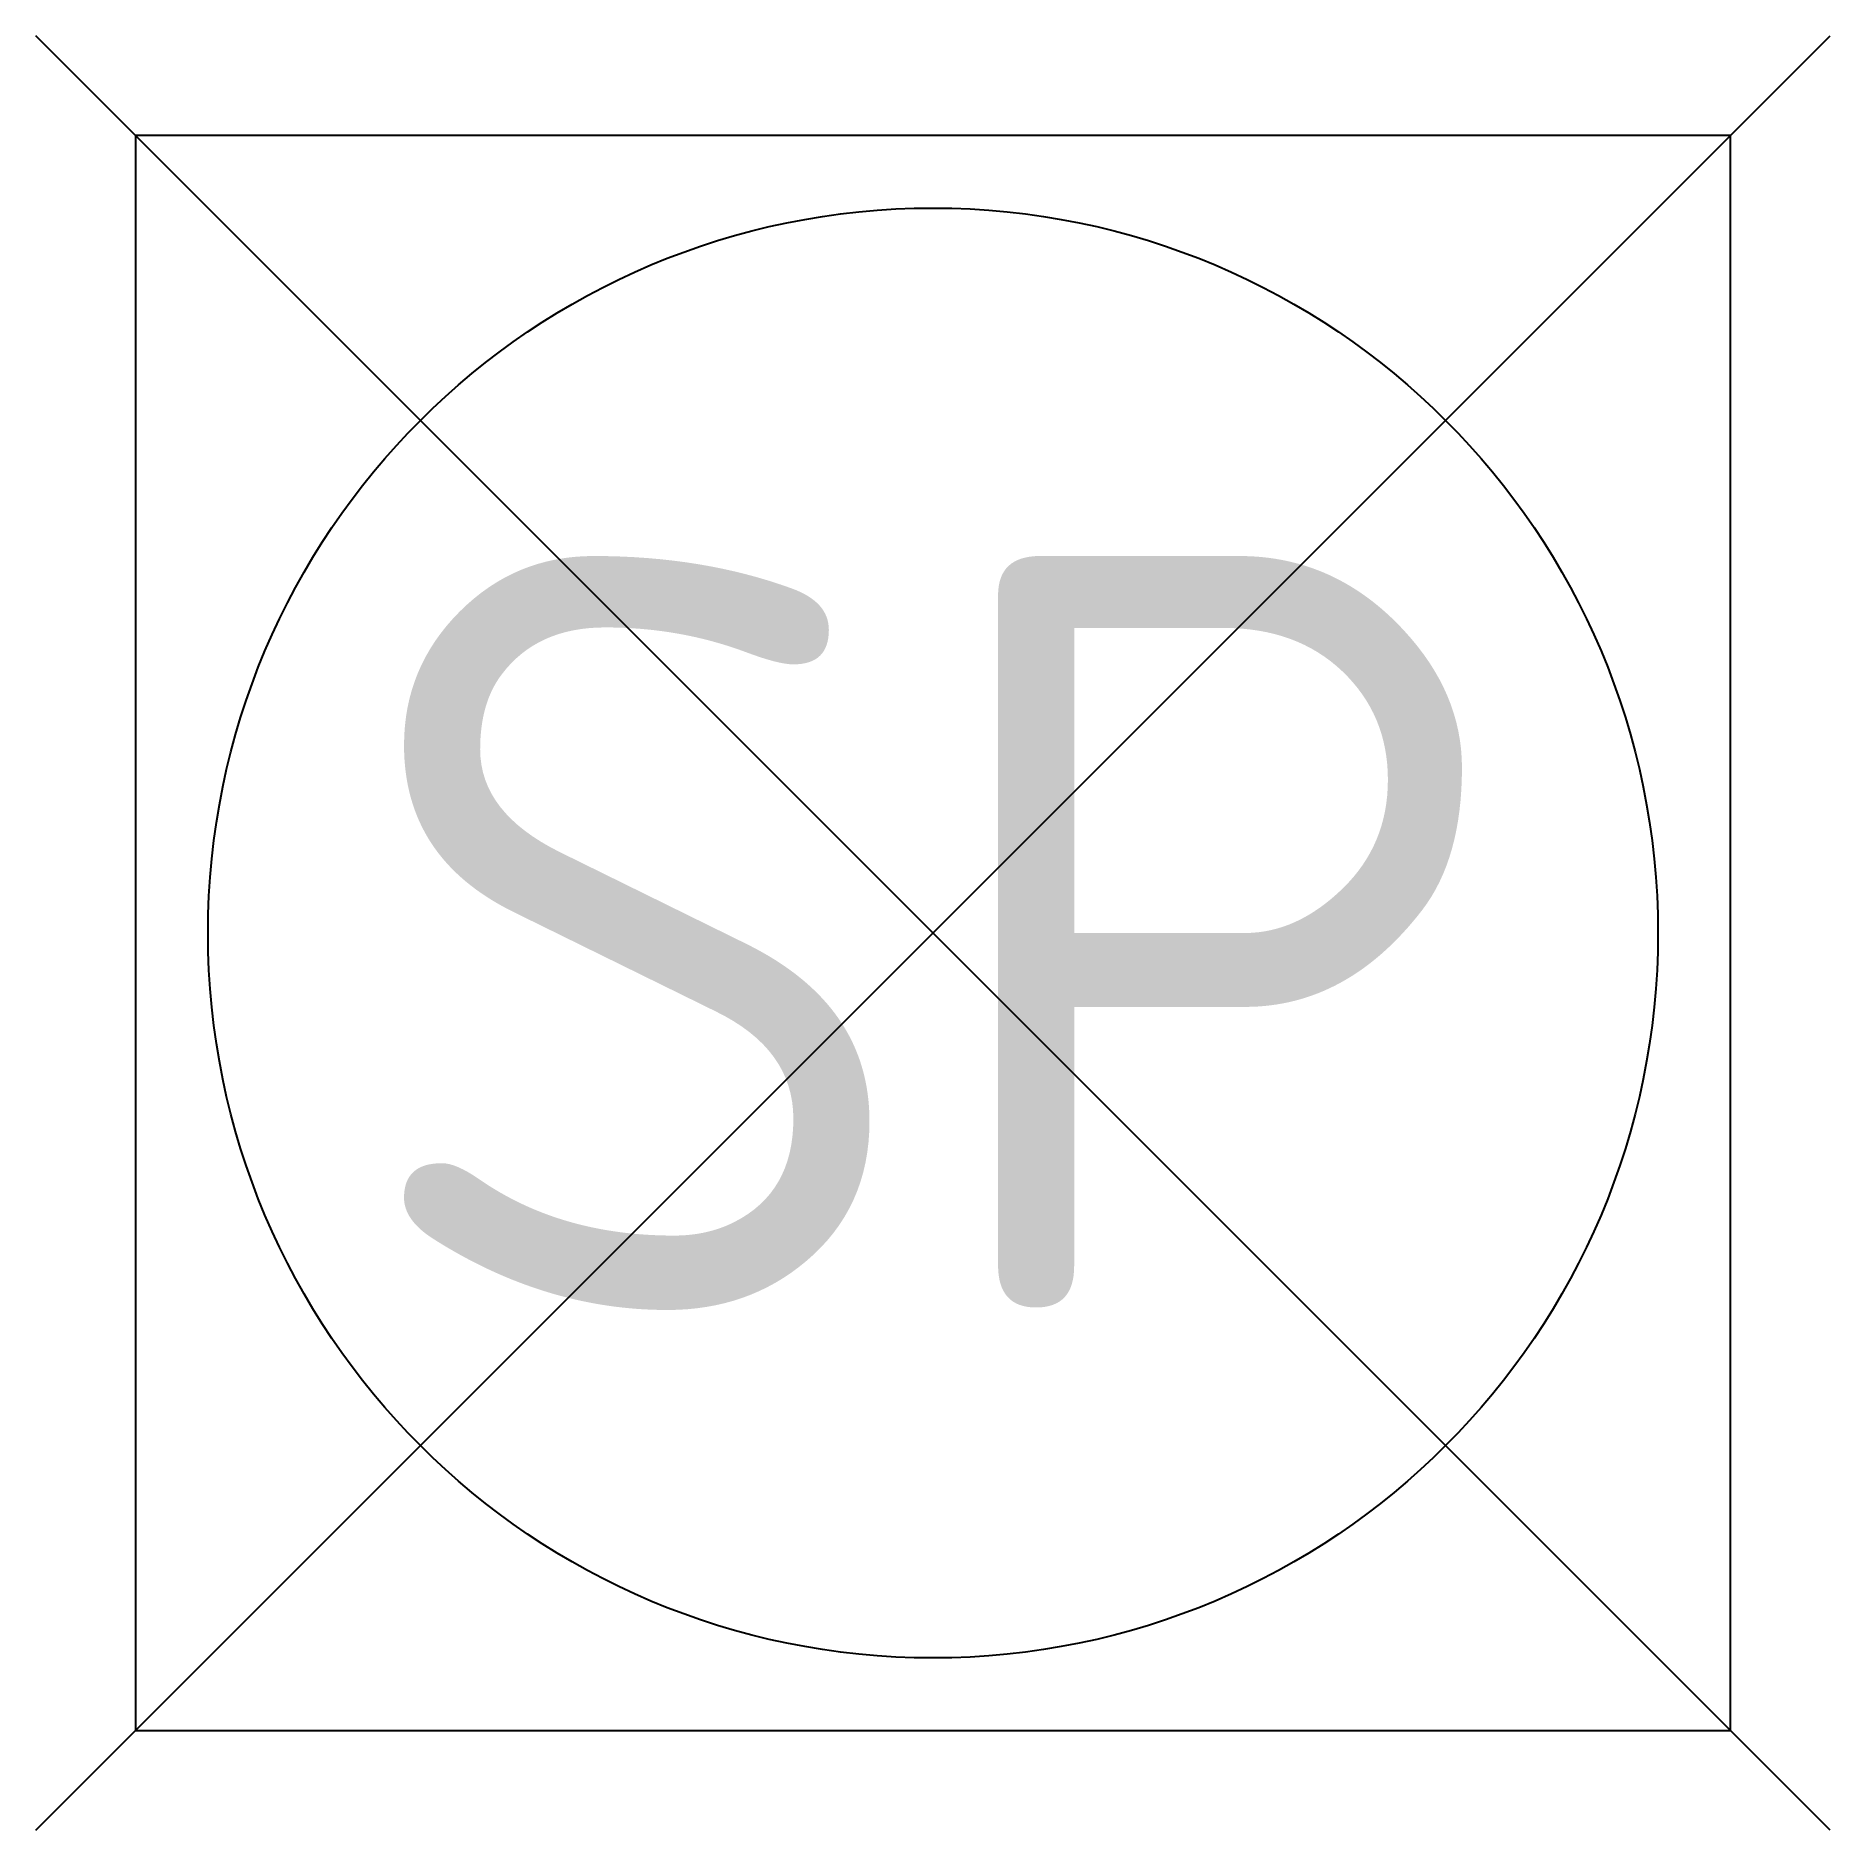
# Model space of a CAD drawing. Header units: metres. Extents: x -0.309 to 0.309, y -0.309 to 0.309.
import ezdxf

# ---------------------------------------------------------------- set-up
doc = ezdxf.new("R2010")
doc.units = ezdxf.units.M
doc.styles.add('NLCS-ISO', font='NLCS-ISO.ttf')

msp = doc.modelspace()

# ---------------------------------------------------------------- texts
at = {"insert": (0, 0), "char_height": 0.26, "attachment_point": 5, "line_spacing_factor": 0.85, "style": 'NLCS-ISO', "bg_fill": 3, "box_fill_scale": 1, "bg_fill_color": 7, "bg_fill_transparency": 0}
msp.add_mtext('SP', dxfattribs=at)

# ---------------------------------------------------------------- next in the draw order: linework, layer by layer
for p, q in [((-0.30936, -0.30936), (0.30936, 0.30936)), ((0.30936, -0.30936), (-0.30936, 0.30936))]:
    msp.add_line(p, q)
at = {"flags": 128}
msp.add_lwpolyline([(-0.275, -0.275), (0.275, -0.275), (0.275, 0.275), (-0.275, 0.275)], close=True, dxfattribs=at)
msp.add_circle((0, 0), 0.25)

doc.saveas('drawing.dxf')
